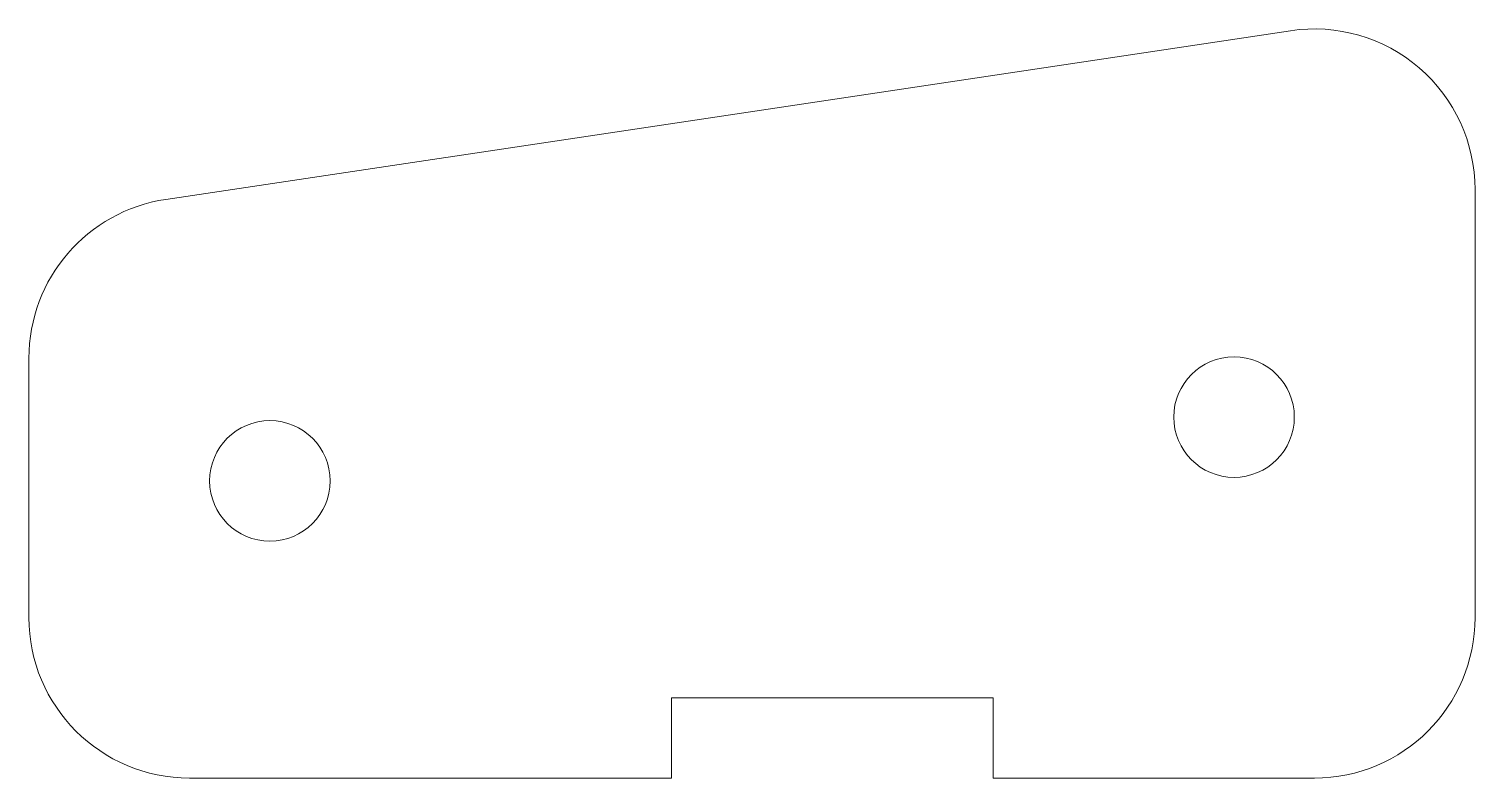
# Model space of a CAD drawing. Header units: inches. Extents: x -10.87 to -8.62, y 0.03 to 1.19.
import ezdxf

# ---------------------------------------------------------------- set-up
doc = ezdxf.new("R2010")
doc.units = ezdxf.units.IN
doc.header["$MEASUREMENT"] = 0

msp = doc.modelspace()

# ---------------------------------------------------------------- linework, layer by layer
at = {"color": 7, "linetype": 'Continuous', "lineweight": 15}
for p, q in [((-10.6532, 0.927), (-8.9032, 1.1895)), ((-8.6162, 0.9422), (-8.6162, 0.2763)), ((-10.8662, 0.6797), (-10.8662, 0.2763)), ((-9.8662, 0.0263), (-9.8662, 0.1513)), ((-9.8662, 0.1513), (-9.3662, 0.1513)), ((-9.3662, 0.0263), (-9.3662, 0.1513)), ((-9.8662, 0.0263), (-10.6162, 0.0263)), ((-8.8662, 0.0263), (-9.3662, 0.0263))]:
    msp.add_line(p, q, dxfattribs=at)
for centre in [(-8.9912, 0.5881), (-10.4912, 0.4888)]:
    msp.add_circle(centre, 0.0938, dxfattribs=at)
for centre, start, end in [((-8.8662, 0.9422), 0, 98.5308), ((-10.6162, 0.6797), 98.5308, 180), ((-10.6162, 0.2763), 180, 270), ((-8.8662, 0.2763), 270, 0)]:
    msp.add_arc(centre, 0.25, start, end, dxfattribs=at)

doc.saveas('drawing.dxf')
